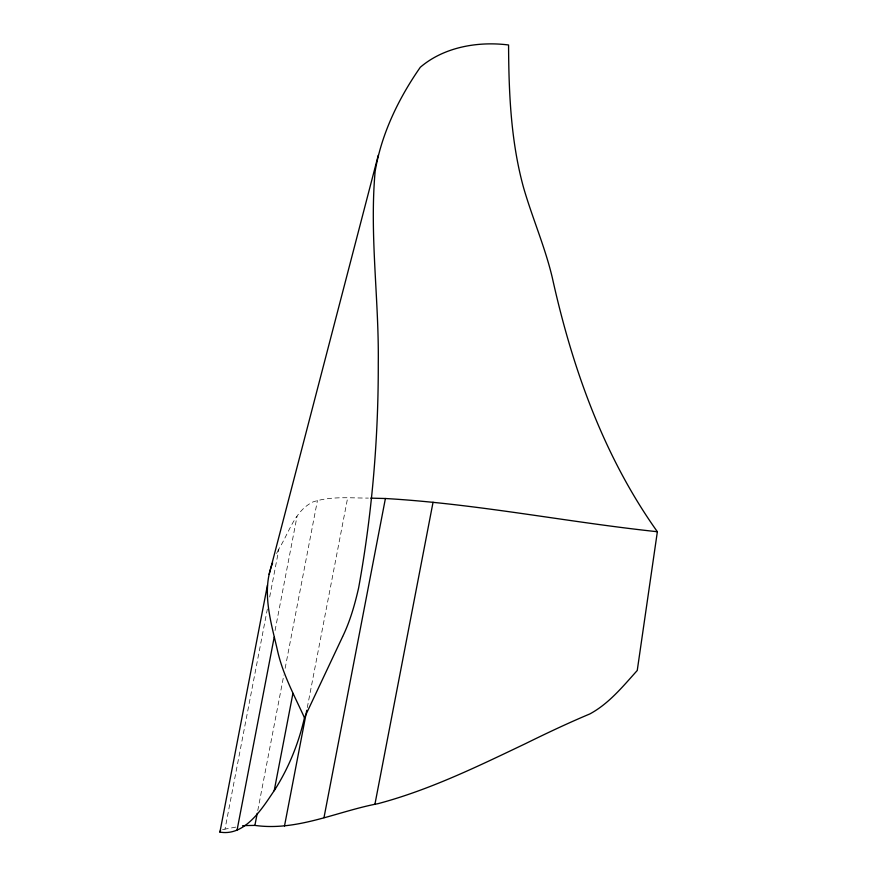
<?xml version="1.0" encoding="UTF-8"?>
<svg xmlns="http://www.w3.org/2000/svg" width="877" height="877" viewBox="0 0 877 877"><rect width="100%" height="100%" fill="white"/><g stroke="black" fill="none" stroke-linecap="round" stroke-linejoin="round"><path stroke-width="0.66" stroke-dasharray="4.38 3.29" d="M222.572 829.653L224.994 829.127L267.353 609.066M269.678 596.996L278.974 548.684C289.136 532.668 294.65 510.809 312.936 501.951C330.761 496.02 349.912 498.081 368.373 498.092M275.06 630.541L297.04 516.323M257.75 810.633L283.841 675.038M285.135 668.318L317.441 500.504M307.279 707.607L347.676 497.752M276.584 553.519L278.974 548.684M235.803 827.11L226.88 828.798M226.496 828.864L224.994 829.127"/><path stroke-width="1.32" d="M272.615 562.946C261.247 591.12 270.927 621.76 277.34 649.868C282.569 673.92 294.354 695.527 304.462 717.715C298.684 743.126 288.873 767.594 274.885 789.618M342.951 635.957C350.252 620.708 354.867 604.319 358.627 587.875C372.067 513.911 378.458 438.489 378.272 363.319C379.061 299.386 369.436 235.387 375.115 171.574C381.331 133.962 398.684 98.246 420.324 67.244C444.102 46.909 478.129 41.142 508.572 44.979C508.781 92.644 510.809 141.054 523.459 187.272C532.207 217.715 545.045 246.897 552.324 277.779C572.199 367.66 603.595 456.226 657.366 531.725L637.25 670.477C622.933 686.373 608.978 703.617 589.837 713.944C568.033 723.087 546.645 733.227 525.422 743.674C477.548 766.487 429.434 790.024 377.954 803.683C337.075 811.378 297.215 831.418 254.9 825.4L257.224 813.319M274.83 789.695C262.837 807.399 245.494 836.57 219.919 832.098L267.463 585.091M237.086 830.004L274.194 637.173M274.194 790.714L292.929 693.356M284.499 825.981L306.764 710.293M323.986 817.638L385.409 498.509C476.628 503.782 566.608 522.056 657.366 531.725M374.896 804.417L433.052 502.236M269.162 574.358L378.283 155.207M342.699 636.494L304.462 717.715M220.598 830.398L219.919 832.098M242.534 825.783L243.4 825.685M244.31 825.586L254.845 825.4M370.763 498.147L385.409 498.509"/></g></svg>
